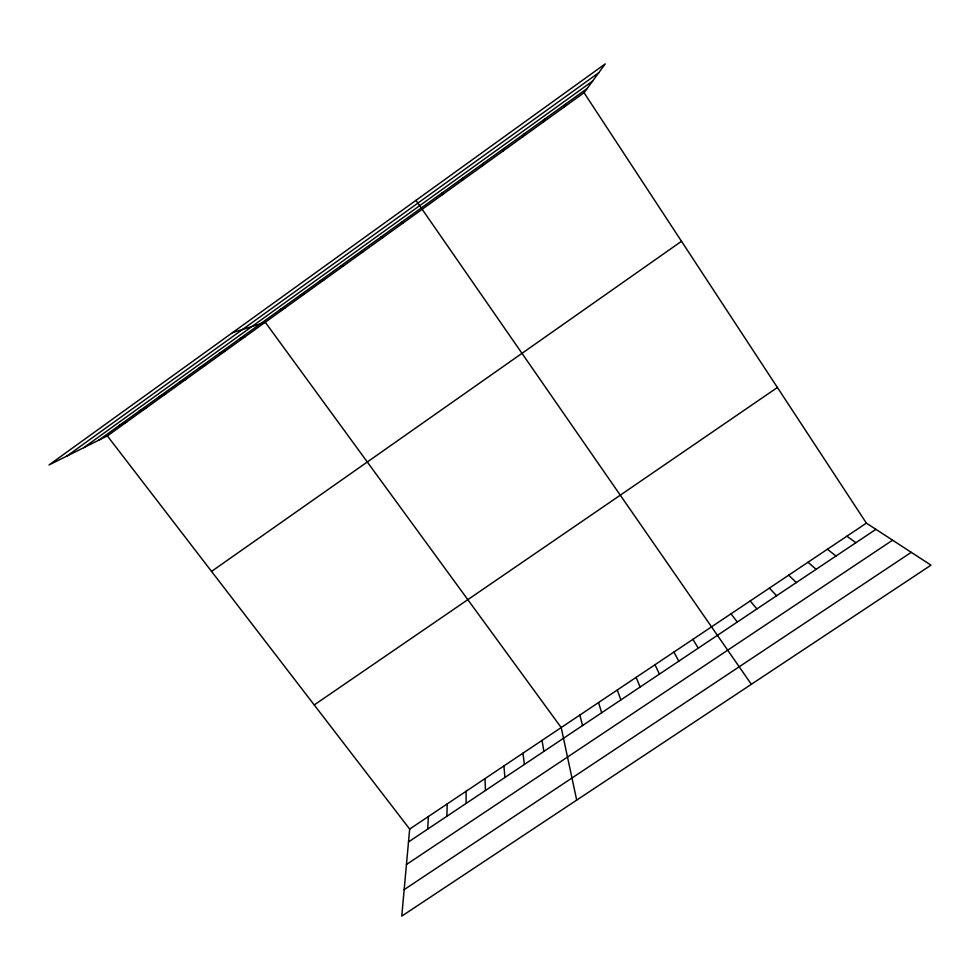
<?xml version="1.0" encoding="UTF-8"?>
<svg xmlns="http://www.w3.org/2000/svg" width="980" height="980" viewBox="0 0 980 980"><rect width="100%" height="100%" fill="white"/><g stroke="black" fill="none" stroke-linecap="round" stroke-linejoin="round"><path stroke-width="1.47" d="M462.548 180.198L462.572 178.213M446.88 816.279L447.199 803.918M427.66 829.141L428.407 816.512M107.371 435.916L409.665 829.068L401.763 916.116L931 565.166L866.381 523.136L584.056 92.72L605.248 63.884L49 464.973L107.371 435.916L584.056 92.72M482.626 165.743L483.165 163.391M502.777 151.226L503.818 148.519M523.002 136.673L524.545 133.586M543.288 122.071L545.346 118.617M563.635 107.42L566.207 103.586M66.885 456.08L598.719 72.765M83.753 447.676L592.594 81.095M98.809 440.179L587.143 88.506M211.545 571.401L681.504 241.288M314.225 704.939L777.397 387.492M409.665 829.068L866.381 523.136M408.488 841.955L875.899 529.335M406.443 864.507L892.596 540.188M404.164 889.632L911.265 552.328M118.776 425.798L126.886 421.865M138.805 411.38L146.449 407.778M158.907 396.9L166.098 393.642M179.083 382.372L185.796 379.456M199.32 367.794L205.567 365.221M219.63 353.168L225.4 350.938M240.002 338.492L245.294 336.618M232.432 332.71L265.262 322.236L561.197 727.564L576.693 800.121M280.366 309.435L284.702 308.247M300.346 295.054L304.204 294.196M320.387 280.611L323.78 280.108M340.489 266.131L343.404 265.972M360.677 251.603L363.102 251.799M380.914 237.025L382.862 237.577M401.224 222.399L402.682 223.293M846.867 536.207L855.92 542.7M827.414 549.241L835.989 556.028M808.01 562.238L816.12 569.319M788.68 575.187L796.323 582.561M769.398 588.098L776.589 595.754M750.178 600.973L756.915 608.923M415.986 200.361L751.342 684.31M731.019 613.811L737.291 622.043M692.885 639.352L698.25 648.16M673.897 652.067L678.822 661.157M654.971 664.746L659.442 674.105M636.106 677.388L640.136 687.029M617.29 689.994L620.879 699.904M598.535 702.55L601.696 712.742M442.054 192.987L442.531 194.616M579.841 715.069L582.561 725.531M542.05 740.39L543.9 751.391M522.965 753.179L524.374 764.449M503.928 765.919L504.908 777.471M484.965 778.622L485.504 790.456M466.051 791.289L466.162 803.392"/></g></svg>
